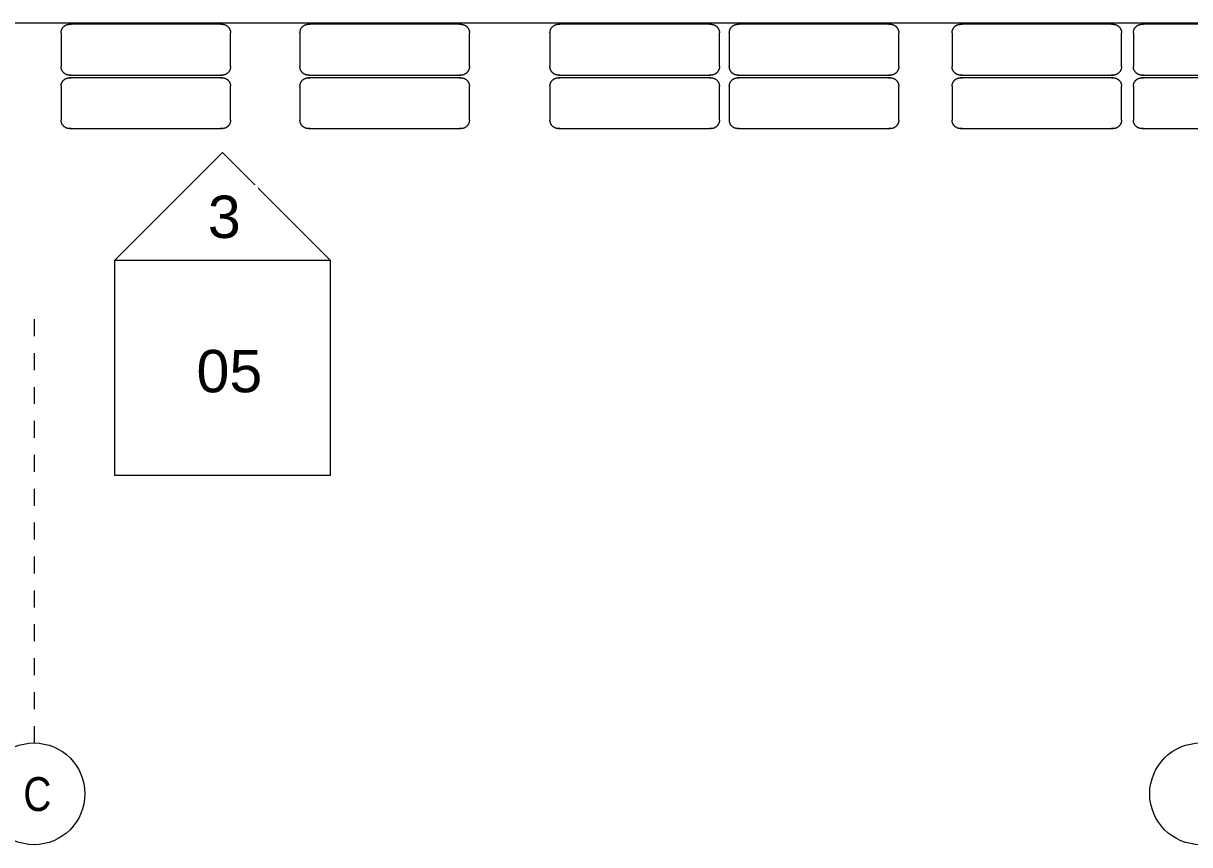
# Model space of a CAD drawing. Header units: metres. Extents: x -3 to 175, y -5 to 18.
# Drawn here: x 36.75 to 43.63, y -4.88 to -0.04 of the extents above; entities that cross this region are included whole.
import ezdxf

# ---------------------------------------------------------------- set-up
doc = ezdxf.new("R2010")
doc.units = ezdxf.units.M
doc.linetypes.add('Grid Line', pattern=[0.022225, 0.0127, -0.003175, 0.003175, -0.003175])
for name, color, linetype, lineweight in [('A-GENM', 7, 'Continuous', 9), ('G-ANNO-SYMB', 7, 'Continuous', 9), ('I-WALL', 7, 'Continuous', 9), ('S-GRID', 7, 'Continuous', 9), ('S-GRID-IDEN', 7, 'Continuous', 9)]:
    doc.layers.add(name, color=color, linetype=linetype, lineweight=lineweight)
doc.styles.add('Arial', font='arial.ttf', dxfattribs={"height": 0.25})
doc.styles.add('Saira Condensed', font='SairaCondensed-Regular.ttf', dxfattribs={"height": 0.2})

# ---------------------------------------------------------------- blocks, each defined once
blk = doc.blocks.new('M_RVR_Neumatico - M_RVR_Neumatico-2622534-N-Estancos')
at = {"layer": 'A-GENM'}
for p, q in [((-0.5, 0.1), (-0.5, -0.1)), ((0.5, -0.1), (0.5, 0.1))]:
    blk.add_line(p, q, dxfattribs=at)
at = {"layer": 'A-GENM', "flags": 128}
for points in [[(-0.5, 0.1), (-0.5, 0.102), (-0.4998, 0.104), (-0.4996, 0.106), (-0.4994, 0.108), (-0.499, 0.1099), (-0.4986, 0.1119), (-0.4981, 0.1138), (-0.4975, 0.1157), (-0.4968, 0.1176), (-0.4961, 0.1195), (-0.4952, 0.1213), (-0.4943, 0.1231), (-0.4934, 0.1248), (-0.4924, 0.1266), (-0.4913, 0.1282), (-0.4901, 0.1299), (-0.4889, 0.1314), (-0.4876, 0.133), (-0.4862, 0.1344), (-0.4848, 0.1359), (-0.4834, 0.1372), (-0.4819, 0.1385), (-0.4803, 0.1398), (-0.4787, 0.141), (-0.477, 0.1421), (-0.4753, 0.1431), (-0.4736, 0.1441), (-0.4718, 0.145), (-0.47, 0.1458), (-0.4681, 0.1466), (-0.4662, 0.1473), (-0.4643, 0.1479), (-0.4624, 0.1484), (-0.4605, 0.1489), (-0.4585, 0.1493), (-0.4565, 0.1496), (-0.4545, 0.1498), (-0.4525, 0.1499), (-0.4505, 0.15), (-0.45, 0.15)], [(-0.45, 0.15), (-0.4496, 0.15), (-0.4486, 0.15), (-0.4468, 0.15), (-0.4443, 0.15), (-0.441, 0.15)], [(0.45, 0.15), (0.4496, 0.15), (0.4486, 0.15), (0.4468, 0.15), (0.4443, 0.15), (0.441, 0.15), (0.4371, 0.15), (0.4325, 0.15), (0.4272, 0.15), (0.4212, 0.15), (0.4145, 0.15), (0.4071, 0.15), (0.3991, 0.15), (0.3905, 0.15), (0.3813, 0.15), (0.3714, 0.15), (0.3609, 0.15), (0.3499, 0.15), (0.3383, 0.15), (0.3262, 0.15), (0.3135, 0.15), (0.3004, 0.15), (0.2867, 0.15), (0.2726, 0.15), (0.2581, 0.15), (0.2431, 0.15), (0.2278, 0.15), (0.2121, 0.15), (0.1961, 0.15), (0.1797, 0.15), (0.1631, 0.15), (0.1462, 0.15), (0.129, 0.15), (0.1117, 0.15), (0.0942, 0.15), (0.0765, 0.15), (0.0587, 0.15), (0.0408, 0.15), (0.0228, 0.15), (0.0049, 0.15), (-0.0131, 0.15), (-0.0311, 0.15), (-0.049, 0.15), (-0.0669, 0.15), (-0.0846, 0.15), (-0.1022, 0.15), (-0.1197, 0.15), (-0.1369, 0.15), (-0.154, 0.15), (-0.1708, 0.15), (-0.1873, 0.15), (-0.2035, 0.15), (-0.2194, 0.15), (-0.2349, 0.15), (-0.2501, 0.15), (-0.2648, 0.15), (-0.2792, 0.15), (-0.2931, 0.15), (-0.3065, 0.15), (-0.3194, 0.15), (-0.3318, 0.15), (-0.3437, 0.15), (-0.3551, 0.15), (-0.3658, 0.15), (-0.376, 0.15), (-0.3856, 0.15), (-0.3946, 0.15), (-0.4029, 0.15), (-0.4106, 0.15), (-0.4176, 0.15), (-0.424, 0.15), (-0.4297, 0.15), (-0.4347, 0.15), (-0.439, 0.15), (-0.4426, 0.15), (-0.4455, 0.15), (-0.4477, 0.15), (-0.4491, 0.15), (-0.4499, 0.15), (-0.45, 0.15)], [(0.4406, 0.15), (0.4426, 0.15), (0.4455, 0.15), (0.4477, 0.15), (0.4491, 0.15), (0.4499, 0.15), (0.45, 0.15)], [(0.45, 0.15), (0.452, 0.15), (0.454, 0.1498), (0.456, 0.1496), (0.458, 0.1494), (0.4599, 0.149), (0.4619, 0.1486), (0.4638, 0.1481), (0.4657, 0.1475), (0.4676, 0.1468), (0.4695, 0.1461), (0.4713, 0.1452), (0.4731, 0.1443), (0.4748, 0.1434), (0.4766, 0.1424), (0.4782, 0.1413), (0.4799, 0.1401), (0.4814, 0.1389), (0.483, 0.1376), (0.4844, 0.1362), (0.4859, 0.1348), (0.4872, 0.1334), (0.4885, 0.1319), (0.4898, 0.1303), (0.491, 0.1287), (0.4921, 0.127), (0.4931, 0.1253), (0.4941, 0.1236), (0.495, 0.1218), (0.4958, 0.12), (0.4966, 0.1181), (0.4973, 0.1162), (0.4979, 0.1143), (0.4984, 0.1124), (0.4989, 0.1105), (0.4993, 0.1085), (0.4996, 0.1065), (0.4998, 0.1045), (0.4999, 0.1025), (0.5, 0.1005), (0.5, 0.1)], [(-0.45, -0.15), (-0.452, -0.15), (-0.454, -0.1498), (-0.456, -0.1496), (-0.458, -0.1494), (-0.4599, -0.149), (-0.4619, -0.1486), (-0.4638, -0.1481), (-0.4657, -0.1475), (-0.4676, -0.1468), (-0.4695, -0.1461), (-0.4713, -0.1452), (-0.4731, -0.1443), (-0.4748, -0.1434), (-0.4766, -0.1424), (-0.4782, -0.1413), (-0.4799, -0.1401), (-0.4814, -0.1389), (-0.483, -0.1376), (-0.4844, -0.1362), (-0.4859, -0.1348), (-0.4872, -0.1334), (-0.4885, -0.1319), (-0.4898, -0.1303), (-0.491, -0.1287), (-0.4921, -0.127), (-0.4931, -0.1253), (-0.4941, -0.1236), (-0.495, -0.1218), (-0.4958, -0.12), (-0.4966, -0.1181), (-0.4973, -0.1162), (-0.4979, -0.1143), (-0.4984, -0.1124), (-0.4989, -0.1105), (-0.4993, -0.1085), (-0.4996, -0.1065), (-0.4998, -0.1045), (-0.4999, -0.1025), (-0.5, -0.1005), (-0.5, -0.1)], [(0.5, -0.1), (0.5, -0.102), (0.4998, -0.104), (0.4996, -0.106), (0.4994, -0.108), (0.499, -0.1099), (0.4986, -0.1119), (0.4981, -0.1138), (0.4975, -0.1157), (0.4968, -0.1176), (0.4961, -0.1195), (0.4952, -0.1213), (0.4943, -0.1231), (0.4934, -0.1248), (0.4924, -0.1266), (0.4913, -0.1282), (0.4901, -0.1299), (0.4889, -0.1314), (0.4876, -0.133), (0.4862, -0.1344), (0.4848, -0.1359), (0.4834, -0.1372), (0.4819, -0.1385), (0.4803, -0.1398), (0.4787, -0.141), (0.477, -0.1421), (0.4753, -0.1431), (0.4736, -0.1441), (0.4718, -0.145), (0.47, -0.1458), (0.4681, -0.1466), (0.4662, -0.1473), (0.4643, -0.1479), (0.4624, -0.1484), (0.4605, -0.1489), (0.4585, -0.1493), (0.4565, -0.1496), (0.4545, -0.1498), (0.4525, -0.1499), (0.4505, -0.15), (0.45, -0.15)], [(-0.441, -0.15), (-0.4426, -0.15), (-0.4455, -0.15), (-0.4477, -0.15), (-0.4491, -0.15), (-0.4499, -0.15), (-0.45, -0.15)], [(-0.45, -0.15), (-0.4496, -0.15), (-0.4486, -0.15), (-0.4468, -0.15), (-0.4443, -0.15), (-0.441, -0.15), (-0.4371, -0.15), (-0.4325, -0.15), (-0.4272, -0.15), (-0.4212, -0.15), (-0.4145, -0.15), (-0.4071, -0.15), (-0.3991, -0.15), (-0.3905, -0.15), (-0.3813, -0.15), (-0.3714, -0.15), (-0.3609, -0.15), (-0.3499, -0.15), (-0.3383, -0.15), (-0.3262, -0.15), (-0.3135, -0.15), (-0.3004, -0.15), (-0.2867, -0.15), (-0.2726, -0.15), (-0.2581, -0.15), (-0.2431, -0.15), (-0.2278, -0.15), (-0.2121, -0.15), (-0.1961, -0.15), (-0.1797, -0.15), (-0.1631, -0.15), (-0.1462, -0.15), (-0.129, -0.15), (-0.1117, -0.15), (-0.0942, -0.15), (-0.0765, -0.15), (-0.0587, -0.15), (-0.0408, -0.15), (-0.0228, -0.15), (-0.0049, -0.15), (0.0131, -0.15), (0.0311, -0.15), (0.049, -0.15), (0.0669, -0.15), (0.0846, -0.15), (0.1022, -0.15), (0.1197, -0.15), (0.1369, -0.15), (0.154, -0.15), (0.1708, -0.15), (0.1873, -0.15), (0.2035, -0.15), (0.2194, -0.15), (0.2349, -0.15), (0.2501, -0.15), (0.2648, -0.15), (0.2792, -0.15), (0.2931, -0.15), (0.3065, -0.15), (0.3194, -0.15), (0.3318, -0.15), (0.3437, -0.15), (0.3551, -0.15), (0.3658, -0.15), (0.376, -0.15), (0.3856, -0.15), (0.3946, -0.15), (0.4029, -0.15), (0.4106, -0.15), (0.4176, -0.15), (0.424, -0.15), (0.4297, -0.15), (0.4347, -0.15), (0.439, -0.15), (0.4426, -0.15), (0.4455, -0.15), (0.4477, -0.15), (0.4491, -0.15), (0.4499, -0.15), (0.45, -0.15)], [(0.45, -0.15), (0.4496, -0.15), (0.4486, -0.15), (0.4468, -0.15), (0.4443, -0.15), (0.441, -0.15)]]:
    blk.add_lwpolyline(points, dxfattribs=at)
blk = doc.blocks.new('M_RVR_Neumatico - M_RVR_Neumatico-V1-N-Estancos')
at = {"layer": 'A-GENM'}
for p, q in [((-0.5, 0.1), (-0.5, -0.1)), ((0.5, -0.1), (0.5, 0.1))]:
    blk.add_line(p, q, dxfattribs=at)
at = {"layer": 'A-GENM', "flags": 128}
for points in [[(-0.5, 0.1), (-0.5, 0.102), (-0.4998, 0.104), (-0.4996, 0.106), (-0.4994, 0.108), (-0.499, 0.1099), (-0.4986, 0.1119), (-0.4981, 0.1138), (-0.4975, 0.1157), (-0.4968, 0.1176), (-0.4961, 0.1195), (-0.4952, 0.1213), (-0.4943, 0.1231), (-0.4934, 0.1248), (-0.4924, 0.1266), (-0.4913, 0.1282), (-0.4901, 0.1299), (-0.4889, 0.1314), (-0.4876, 0.133), (-0.4862, 0.1344), (-0.4848, 0.1359), (-0.4834, 0.1372), (-0.4819, 0.1385), (-0.4803, 0.1398), (-0.4787, 0.141), (-0.477, 0.1421), (-0.4753, 0.1431), (-0.4736, 0.1441), (-0.4718, 0.145), (-0.47, 0.1458), (-0.4681, 0.1466), (-0.4662, 0.1473), (-0.4643, 0.1479), (-0.4624, 0.1484), (-0.4605, 0.1489), (-0.4585, 0.1493), (-0.4565, 0.1496), (-0.4545, 0.1498), (-0.4525, 0.1499), (-0.4505, 0.15), (-0.45, 0.15)], [(-0.45, 0.15), (-0.4496, 0.15), (-0.4486, 0.15), (-0.4468, 0.15), (-0.4443, 0.15), (-0.441, 0.15)], [(0.45, 0.15), (0.4496, 0.15), (0.4486, 0.15), (0.4468, 0.15), (0.4443, 0.15), (0.441, 0.15), (0.4371, 0.15), (0.4325, 0.15), (0.4272, 0.15), (0.4212, 0.15), (0.4145, 0.15), (0.4071, 0.15), (0.3991, 0.15), (0.3905, 0.15), (0.3813, 0.15), (0.3714, 0.15), (0.3609, 0.15), (0.3499, 0.15), (0.3383, 0.15), (0.3262, 0.15), (0.3135, 0.15), (0.3004, 0.15), (0.2867, 0.15), (0.2726, 0.15), (0.2581, 0.15), (0.2431, 0.15), (0.2278, 0.15), (0.2121, 0.15), (0.1961, 0.15), (0.1797, 0.15), (0.1631, 0.15), (0.1462, 0.15), (0.129, 0.15), (0.1117, 0.15), (0.0942, 0.15), (0.0765, 0.15), (0.0587, 0.15), (0.0408, 0.15), (0.0228, 0.15), (0.0049, 0.15), (-0.0131, 0.15), (-0.0311, 0.15), (-0.049, 0.15), (-0.0669, 0.15), (-0.0846, 0.15), (-0.1022, 0.15), (-0.1197, 0.15), (-0.1369, 0.15), (-0.154, 0.15), (-0.1708, 0.15), (-0.1873, 0.15), (-0.2035, 0.15), (-0.2194, 0.15), (-0.2349, 0.15), (-0.2501, 0.15), (-0.2648, 0.15), (-0.2792, 0.15), (-0.2931, 0.15), (-0.3065, 0.15), (-0.3194, 0.15), (-0.3318, 0.15), (-0.3437, 0.15), (-0.3551, 0.15), (-0.3658, 0.15), (-0.376, 0.15), (-0.3856, 0.15), (-0.3946, 0.15), (-0.4029, 0.15), (-0.4106, 0.15), (-0.4176, 0.15), (-0.424, 0.15), (-0.4297, 0.15), (-0.4347, 0.15), (-0.439, 0.15), (-0.4426, 0.15), (-0.4455, 0.15), (-0.4477, 0.15), (-0.4491, 0.15), (-0.4499, 0.15), (-0.45, 0.15)], [(0.4406, 0.15), (0.4426, 0.15), (0.4455, 0.15), (0.4477, 0.15), (0.4491, 0.15), (0.4499, 0.15), (0.45, 0.15)], [(0.45, 0.15), (0.452, 0.15), (0.454, 0.1498), (0.456, 0.1496), (0.458, 0.1494), (0.4599, 0.149), (0.4619, 0.1486), (0.4638, 0.1481), (0.4657, 0.1475), (0.4676, 0.1468), (0.4695, 0.1461), (0.4713, 0.1452), (0.4731, 0.1443), (0.4748, 0.1434), (0.4766, 0.1424), (0.4782, 0.1413), (0.4799, 0.1401), (0.4814, 0.1389), (0.483, 0.1376), (0.4844, 0.1362), (0.4859, 0.1348), (0.4872, 0.1334), (0.4885, 0.1319), (0.4898, 0.1303), (0.491, 0.1287), (0.4921, 0.127), (0.4931, 0.1253), (0.4941, 0.1236), (0.495, 0.1218), (0.4958, 0.12), (0.4966, 0.1181), (0.4973, 0.1162), (0.4979, 0.1143), (0.4984, 0.1124), (0.4989, 0.1105), (0.4993, 0.1085), (0.4996, 0.1065), (0.4998, 0.1045), (0.4999, 0.1025), (0.5, 0.1005), (0.5, 0.1)], [(-0.45, -0.15), (-0.452, -0.15), (-0.454, -0.1498), (-0.456, -0.1496), (-0.458, -0.1494), (-0.4599, -0.149), (-0.4619, -0.1486), (-0.4638, -0.1481), (-0.4657, -0.1475), (-0.4676, -0.1468), (-0.4695, -0.1461), (-0.4713, -0.1452), (-0.4731, -0.1443), (-0.4748, -0.1434), (-0.4766, -0.1424), (-0.4782, -0.1413), (-0.4799, -0.1401), (-0.4814, -0.1389), (-0.483, -0.1376), (-0.4844, -0.1362), (-0.4859, -0.1348), (-0.4872, -0.1334), (-0.4885, -0.1319), (-0.4898, -0.1303), (-0.491, -0.1287), (-0.4921, -0.127), (-0.4931, -0.1253), (-0.4941, -0.1236), (-0.495, -0.1218), (-0.4958, -0.12), (-0.4966, -0.1181), (-0.4973, -0.1162), (-0.4979, -0.1143), (-0.4984, -0.1124), (-0.4989, -0.1105), (-0.4993, -0.1085), (-0.4996, -0.1065), (-0.4998, -0.1045), (-0.4999, -0.1025), (-0.5, -0.1005), (-0.5, -0.1)], [(0.5, -0.1), (0.5, -0.102), (0.4998, -0.104), (0.4996, -0.106), (0.4994, -0.108), (0.499, -0.1099), (0.4986, -0.1119), (0.4981, -0.1138), (0.4975, -0.1157), (0.4968, -0.1176), (0.4961, -0.1195), (0.4952, -0.1213), (0.4943, -0.1231), (0.4934, -0.1248), (0.4924, -0.1266), (0.4913, -0.1282), (0.4901, -0.1299), (0.4889, -0.1314), (0.4876, -0.133), (0.4862, -0.1344), (0.4848, -0.1359), (0.4834, -0.1372), (0.4819, -0.1385), (0.4803, -0.1398), (0.4787, -0.141), (0.477, -0.1421), (0.4753, -0.1431), (0.4736, -0.1441), (0.4718, -0.145), (0.47, -0.1458), (0.4681, -0.1466), (0.4662, -0.1473), (0.4643, -0.1479), (0.4624, -0.1484), (0.4605, -0.1489), (0.4585, -0.1493), (0.4565, -0.1496), (0.4545, -0.1498), (0.4525, -0.1499), (0.4505, -0.15), (0.45, -0.15)], [(-0.4415, -0.15), (-0.4426, -0.15), (-0.4455, -0.15), (-0.4477, -0.15), (-0.4491, -0.15), (-0.4499, -0.15), (-0.45, -0.15)], [(-0.45, -0.15), (-0.4496, -0.15), (-0.4486, -0.15), (-0.4468, -0.15), (-0.4443, -0.15), (-0.441, -0.15), (-0.4371, -0.15), (-0.4325, -0.15), (-0.4272, -0.15), (-0.4212, -0.15), (-0.4145, -0.15), (-0.4071, -0.15), (-0.3991, -0.15), (-0.3905, -0.15), (-0.3813, -0.15), (-0.3714, -0.15), (-0.3609, -0.15), (-0.3499, -0.15), (-0.3383, -0.15), (-0.3262, -0.15), (-0.3135, -0.15), (-0.3004, -0.15), (-0.2867, -0.15), (-0.2726, -0.15), (-0.2581, -0.15), (-0.2431, -0.15), (-0.2278, -0.15), (-0.2121, -0.15), (-0.1961, -0.15), (-0.1797, -0.15), (-0.1631, -0.15), (-0.1462, -0.15), (-0.129, -0.15), (-0.1117, -0.15), (-0.0942, -0.15), (-0.0765, -0.15), (-0.0587, -0.15), (-0.0408, -0.15), (-0.0228, -0.15), (-0.0049, -0.15), (0.0131, -0.15), (0.0311, -0.15), (0.049, -0.15), (0.0669, -0.15), (0.0846, -0.15), (0.1022, -0.15), (0.1197, -0.15), (0.1369, -0.15), (0.154, -0.15), (0.1708, -0.15), (0.1873, -0.15), (0.2035, -0.15), (0.2194, -0.15), (0.2349, -0.15), (0.2501, -0.15), (0.2648, -0.15), (0.2792, -0.15), (0.2931, -0.15), (0.3065, -0.15), (0.3194, -0.15), (0.3318, -0.15), (0.3437, -0.15), (0.3551, -0.15), (0.3658, -0.15), (0.376, -0.15), (0.3856, -0.15), (0.3946, -0.15), (0.4029, -0.15), (0.4106, -0.15), (0.4176, -0.15), (0.424, -0.15), (0.4297, -0.15), (0.4347, -0.15), (0.439, -0.15), (0.4426, -0.15), (0.4455, -0.15), (0.4477, -0.15), (0.4491, -0.15), (0.4499, -0.15), (0.45, -0.15)], [(0.45, -0.15), (0.4496, -0.15), (0.4486, -0.15), (0.4468, -0.15), (0.4443, -0.15), (0.441, -0.15)]]:
    blk.add_lwpolyline(points, dxfattribs=at)
blk = doc.blocks.new('Grid - 3mm-1144979-N-Estancos')
at = {"layer": 'S-GRID-IDEN', "color": 253, "true_color": 0xaaaaaa}
blk.add_circle((0, 0), 0.003, dxfattribs=at)
blk = doc.blocks.new('Elevation - Detail Number-1115207-N-Estancos')
at = {"layer": 'G-ANNO-SYMB'}
for p, q in [((-0.00635, -0.00635), (-0.00635, 0.00635)), ((-0.00635, 0.00635), (0.00635, 0.00635)), ((0.00635, 0.00635), (0.00635, -0.00635)), ((0.00635, -0.00635), (-0.00635, -0.00635))]:
    blk.add_line(p, q, dxfattribs=at)
blk = doc.blocks.new('Elevation - Detail Number-1115155-N-Estancos')
at = {"layer": 'G-ANNO-SYMB'}
for p, q in [((0, 0.00635), (-0.00635, 0)), ((0.00635, 0), (0, 0.00635)), ((-0.00635, 0), (0.00635, 0))]:
    blk.add_line(p, q, dxfattribs=at)

msp = doc.modelspace()

# ---------------------------------------------------------------- linework, layer by layer
at = {"layer": 'I-WALL'}
msp.add_line((48.8273, -0.037), (31.6319, -0.037), dxfattribs=at)
at = {"layer": 'S-GRID', "color": 254, "linetype": 'Grid Line', "true_color": 0xd4d4d4}
msp.add_line((36.815, -1.7829), (36.815, -4.2829), dxfattribs=at)

# ---------------------------------------------------------------- block references
at = {"layer": 'A-GENM'}
for name, p in [('M_RVR_Neumatico - M_RVR_Neumatico-2622534-N-Estancos', (37.4745, -0.1926)), ('M_RVR_Neumatico - M_RVR_Neumatico-2622534-N-Estancos', (38.8838, -0.1926)), ('M_RVR_Neumatico - M_RVR_Neumatico-2622534-N-Estancos', (40.359, -0.1926)), ('M_RVR_Neumatico - M_RVR_Neumatico-V1-N-Estancos', (41.4173, -0.1926)), ('M_RVR_Neumatico - M_RVR_Neumatico-2622534-N-Estancos', (42.7315, -0.1926)), ('M_RVR_Neumatico - M_RVR_Neumatico-2622534-N-Estancos', (43.8013, -0.1926)), ('M_RVR_Neumatico - M_RVR_Neumatico-2622534-N-Estancos', (37.4745, -0.5082)), ('M_RVR_Neumatico - M_RVR_Neumatico-2622534-N-Estancos', (38.8838, -0.5082)), ('M_RVR_Neumatico - M_RVR_Neumatico-2622534-N-Estancos', (40.359, -0.5082)), ('M_RVR_Neumatico - M_RVR_Neumatico-V1-N-Estancos', (41.4173, -0.5082)), ('M_RVR_Neumatico - M_RVR_Neumatico-2622534-N-Estancos', (42.7315, -0.5082)), ('M_RVR_Neumatico - M_RVR_Neumatico-2622534-N-Estancos', (43.8013, -0.5082))]:
    msp.add_blockref(name, p, dxfattribs=at)
at = {"layer": 'G-ANNO-SYMB', "xscale": 99.99999999999993, "yscale": 99.99999999999993, "zscale": 99.99999999999993}
for name, p in [('Elevation - Detail Number-1115155-N-Estancos', (37.9262, -1.4346)), ('Elevation - Detail Number-1115207-N-Estancos', (37.9262, -2.0696))]:
    msp.add_blockref(name, p, dxfattribs=at)
at = {"layer": 'S-GRID-IDEN', "color": 253, "true_color": 0xaaaaaa, "xscale": 99.99999999999993, "yscale": 99.99999999999993, "zscale": 99.99999999999993, "rotation": 180}
msp.add_blockref('Grid - 3mm-1144979-N-Estancos', (36.815, -4.5829), dxfattribs=at)
at = {"layer": 'S-GRID-IDEN', "color": 253, "true_color": 0xaaaaaa, "xscale": 99.99999999999993, "yscale": 99.99999999999993, "zscale": 99.99999999999993}
msp.add_blockref('Grid - 3mm-1144979-N-Estancos', (43.6979, -4.5829), dxfattribs=at)

# ---------------------------------------------------------------- texts
at = {"layer": 'S-GRID-IDEN', "color": 253, "true_color": 0xaaaaaa, "insert": (36.7518, -4.4844), "char_height": 0.2, "width": 0.144304, "attachment_point": 1, "style": 'Saira Condensed'}
msp.add_mtext('C', dxfattribs=at)

# ---------------------------------------------------------------- next in the draw order: texts
at = {"layer": 'G-ANNO-SYMB', "char_height": 0.25, "attachment_point": 1, "style": 'Arial', "bg_fill": 3, "box_fill_scale": 1.25, "bg_fill_color": 256, "bg_fill_true_color": 13158600, "bg_fill_transparency": 0}
for s, insert, width in [('3', (37.8404, -1.0534), 0.232489), ('05', (37.7734, -1.9638), 0.464979)]:
    msp.add_mtext(s, dxfattribs=dict(at, insert=insert, width=width))

doc.saveas('drawing.dxf')
